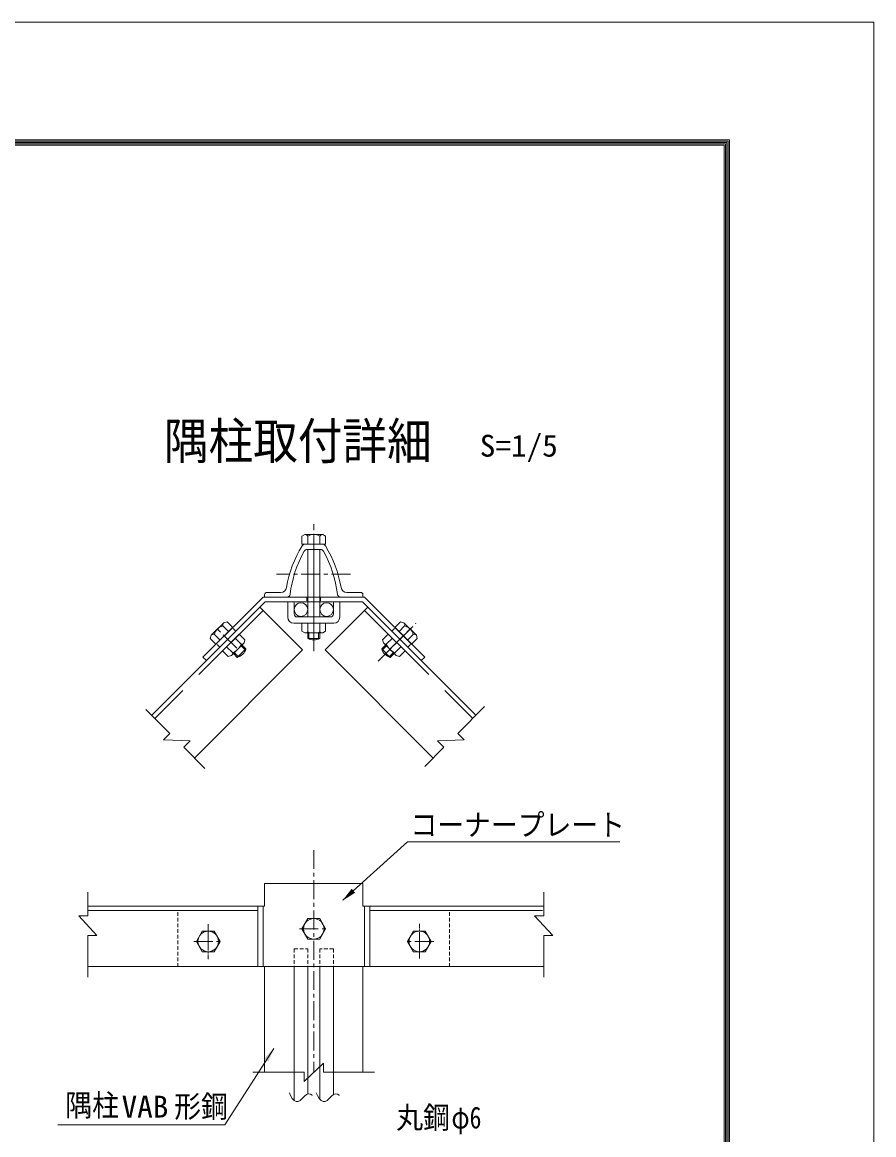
# Model space of a CAD drawing. Units: millimetres, scale not verified, with parts at other scales. Extents: x -4455 to 4455, y -3150 to 3150.
# Drawn here: x 2766 to 4455, y 943 to 3150 of the extents above; entities that cross this region are included whole.
import ezdxf
from ezdxf.enums import TextEntityAlignment as Align

# ---------------------------------------------------------------- set-up
doc = ezdxf.new("R2010")
doc.units = ezdxf.units.MM
doc.header["$LTSCALE"] = 30
for name, pattern in [('DASHED', [7.5, 6, -1.5]), ('USER2', [2, 1.25, -0.25, 0.25, -0.25]), ('USER3', [0.375, 0.25, -0.125])]:
    doc.linetypes.add(name, pattern=pattern)
doc.layers.add('0-C_7詳細', color=7, linetype='Continuous', lineweight=18)
doc.layers.add('0-E_D-TTL', color=7, linetype='Continuous', lineweight=9)
doc.styles.add('ＭＳ ゴシック', font='')
doc.styles.get('ＭＳ ゴシック').set_extended_font_data('MS Gothic')

msp = doc.modelspace()

# ---------------------------------------------------------------- linework, layer by layer
at = {"layer": '0-C_7詳細', "color": 1, "linetype": 'USER2'}
for p, q in [((3344.02, 1902.41), (3344.02, 2154.19)), ((3344.02, 2132.88), (3344.02, 1974.3)), ((3344.02, 2117.66), (3344.02, 1986.04)), ((3344.02, 2085.68), (3344.02, 1938.36)), ((3416.57, 2055.16), (3269.84, 2055.16)), ((3344.02, 2070.59), (3344.02, 1938.36)), ((3344.02, 1981.53), (3344.02, 1947.15)), ((3190.98, 1908.29), (3149.81, 1949.46)), ((3190.98, 1908.29), (3149.81, 1949.46)), ((3471.48, 1882.7), (3546.46, 1957.69)), ((3497.07, 1908.29), (3538.24, 1949.46)), ((3497.07, 1908.29), (3538.24, 1949.46)), ((3344.02, 1507.8), (3344.02, 1066.88)), ((3134.55, 1360.72), (3134.55, 1291.33)), ((3134.55, 1350.5), (3134.55, 1302.67)), ((3315.46, 1351.54), (3372.58, 1351.54)), ((3553.5, 1292.35), (3553.5, 1361.74)), ((3553.5, 1302.58), (3553.5, 1350.41)), ((3105.99, 1326.54), (3163.11, 1326.54)), ((3582.06, 1326.54), (3524.94, 1326.54))]:
    msp.add_line(p, q, dxfattribs=at)
at = {"layer": '0-C_7詳細', "lineweight": 9}
for p, q in [((3326.38, 2134.06), (3320.5, 2130.67)), ((3320.5, 2130.67), (3320.5, 2114.86)), ((3326.38, 2134.06), (3361.66, 2134.06)), ((3332.02, 2130.67), (3332.02, 2114.86)), ((3356.02, 2130.67), (3356.02, 2114.86)), ((3361.66, 2134.06), (3367.54, 2130.67)), ((3367.54, 2130.67), (3367.54, 2114.86)), ((3320.5, 2114.86), (3367.54, 2114.86)), ((3344.02, 2114.86), (3321.53, 2114.86)), ((3360.81, 2114.86), (3327.24, 2114.86)), ((3331.46, 2104.36), (3356.59, 2104.36)), ((3332.02, 2104.36), (3332.02, 1970.26)), ((3356.02, 2104.36), (3356.02, 1970.26)), ((3243.52, 2009.86), (3124.04, 1890.38)), ((3444.52, 2009.86), (3243.52, 2009.86)), ((3246.52, 2014.36), (3246.52, 2009.86)), ((3291.29, 2009.86), (3246.52, 2009.86)), ((3278.19, 2018.86), (3251.02, 2018.86)), ((3396.76, 2009.86), (3441.52, 2009.86)), ((3409.86, 2018.86), (3437.02, 2018.86)), ((3441.52, 2014.36), (3441.52, 2009.86)), ((3444.52, 2009.86), (3564.01, 1890.38)), ((3247.5, 2000.26), (3022.38, 1775.14)), ((3247.5, 2000.26), (3130.83, 1883.59)), ((3321.75, 1904.8), (3236.89, 1989.65)), ((3440.55, 2000.26), (3247.5, 2000.26)), ((3366.3, 1904.8), (3451.15, 1989.65)), ((3440.55, 2000.26), (3665.67, 1775.14)), ((3440.55, 2000.26), (3557.22, 1883.59)), ((3165.36, 1958.85), (3140.42, 1933.91)), ((3183.1, 1949.43), (3149.83, 1916.17)), ((3163.77, 1952.46), (3174.95, 1941.29)), ((3165.36, 1958.85), (3171.92, 1960.61)), ((3171.92, 1960.61), (3183.1, 1949.43)), ((3367.54, 1957.66), (3320.5, 1957.66)), ((3320.5, 1941.79), (3320.5, 1957.66)), ((3332.02, 1940.52), (3332.02, 1957.66)), ((3356.02, 1940.52), (3356.02, 1957.66)), ((3367.54, 1941.79), (3367.54, 1957.66)), ((3516.13, 1960.61), (3504.95, 1949.43)), ((3504.95, 1949.43), (3538.21, 1916.17)), ((3524.27, 1952.46), (3513.1, 1941.29)), ((3522.68, 1958.85), (3516.13, 1960.61)), ((3522.68, 1958.85), (3547.63, 1933.91)), ((3140.42, 1933.91), (3138.66, 1927.35)), ((3138.66, 1927.35), (3149.83, 1916.17)), ((3146.8, 1935.49), (3157.98, 1924.32)), ((3162.99, 1903.02), (3196.25, 1936.28)), ((3200.22, 1916.02), (3188.1, 1928.14)), ((3207.47, 1925.06), (3196.25, 1936.28)), ((3205.75, 1918.63), (3207.47, 1925.06)), ((3326.26, 1938.46), (3320.5, 1941.79)), ((3361.78, 1938.46), (3326.26, 1938.46)), ((3332.02, 1938.46), (3332.02, 1927.8)), ((3356.02, 1927.8), (3332.02, 1927.8)), ((3356.02, 1938.46), (3356.02, 1927.8)), ((3361.78, 1938.46), (3367.54, 1941.79)), ((3480.57, 1925.06), (3491.8, 1936.28)), ((3482.29, 1918.63), (3480.57, 1925.06)), ((3487.82, 1916.02), (3499.94, 1928.14)), ((3525.06, 1903.02), (3491.8, 1936.28)), ((3541.24, 1935.49), (3530.07, 1924.32)), ((3549.39, 1927.35), (3538.21, 1916.17)), ((3547.63, 1933.91), (3549.39, 1927.35)), ((3321.75, 1904.8), (3107.23, 1690.29)), ((3174.21, 1891.8), (3162.99, 1903.02)), ((3183.25, 1899.05), (3171.13, 1911.17)), ((3180.64, 1893.52), (3205.75, 1918.63)), ((3192.25, 1890.05), (3209.22, 1907.02)), ((3201.68, 1914.56), (3209.22, 1907.02)), ((3366.3, 1904.8), (3580.81, 1690.29)), ((3486.37, 1914.56), (3478.83, 1907.02)), ((3495.8, 1890.05), (3478.83, 1907.02)), ((3507.41, 1893.52), (3482.29, 1918.63)), ((3504.79, 1899.05), (3516.91, 1911.17)), ((3513.84, 1891.8), (3525.06, 1903.02)), ((3130.83, 1883.59), (3124.04, 1890.38)), ((3180.64, 1893.52), (3174.21, 1891.8)), ((3184.71, 1897.59), (3192.25, 1890.05)), ((3503.34, 1897.59), (3495.8, 1890.05)), ((3507.41, 1893.52), (3513.84, 1891.8)), ((3557.22, 1883.59), (3564.01, 1890.38)), ((3246.52, 1441.54), (3441.52, 1441.54)), ((3246.52, 1441.54), (3246.52, 1396.54)), ((3441.52, 1441.54), (3441.52, 1396.54)), ((3246.52, 1396.54), (2895.78, 1396.54)), ((3232.92, 1396.54), (3232.92, 1276.54)), ((3243.52, 1396.54), (3243.52, 1276.54)), ((3441.52, 1396.54), (3800.13, 1396.54)), ((3444.52, 1396.54), (3444.52, 1276.54)), ((3455.13, 1396.54), (3455.13, 1276.54)), ((3232.92, 1387.54), (2895.78, 1387.54)), ((3455.13, 1387.54), (3797.88, 1387.54)), ((3271.93, 1276.54), (2895.78, 1276.54)), ((3246.52, 1276.54), (3246.52, 1066.88)), ((3246.52, 1276.54), (3441.52, 1276.54)), ((3305.07, 1276.54), (3305.07, 1010.99)), ((3332.07, 1276.54), (3332.07, 1023.37)), ((3355.97, 1276.54), (3355.97, 1013.76)), ((3382.97, 1276.54), (3382.97, 1022.37)), ((3418.36, 1276.54), (3800.13, 1276.54)), ((3441.52, 1276.54), (3441.52, 1066.88))]:
    msp.add_line(p, q, dxfattribs=at)
at = {"layer": '0-C_7詳細', "color": 1, "linetype": 'USER3'}
for p, q in [((3330.52, 2009.86), (3330.52, 2000.26)), ((3357.52, 2009.86), (3357.52, 2000.26)), ((3189.16, 1941.92), (3182.38, 1948.71)), ((3189.16, 1941.92), (3182.38, 1948.71)), ((3498.88, 1941.92), (3505.67, 1948.71)), ((3498.88, 1941.92), (3505.67, 1948.71)), ((3157.34, 1910.11), (3150.56, 1916.89)), ((3157.34, 1910.11), (3150.56, 1916.89)), ((3530.7, 1910.11), (3537.49, 1916.89)), ((3530.7, 1910.11), (3537.49, 1916.89))]:
    msp.add_line(p, q, dxfattribs=at)
at = {"layer": '0-C_7詳細', "color": 3}
for p, q in [((3292.42, 2000.26), (3292.42, 1969.66)), ((3305.02, 2000.26), (3292.42, 2000.26)), ((3305.02, 2000.26), (3305.02, 1976.26)), ((3383.02, 2000.26), (3383.02, 1976.26)), ((3395.62, 2000.26), (3383.02, 2000.26)), ((3395.62, 2000.26), (3395.62, 1969.66)), ((3377.02, 1970.26), (3311.02, 1970.26)), ((3383.62, 1957.66), (3304.42, 1957.66))]:
    msp.add_line(p, q, dxfattribs=at)
at = {"layer": '0-C_7詳細', "color": 3, "linetype": 'DASHED'}
for p, q in [((3243.26, 1983.29), (3028.74, 1768.78)), ((3444.79, 1983.29), (3659.3, 1768.78))]:
    msp.add_line(p, q, dxfattribs=at)
at = {"layer": '0-C_7詳細', "color": 1}
for p, q in [((3334.42, 1938.46), (3334.42, 1926.59)), ((3353.62, 1938.46), (3353.62, 1926.59)), ((3186.41, 1899.29), (3194.8, 1890.89)), ((3199.98, 1912.86), (3208.38, 1904.47)), ((3488.06, 1912.86), (3479.67, 1904.47)), ((3501.64, 1899.29), (3493.25, 1890.89))]:
    msp.add_line(p, q, dxfattribs=at)
at = {"layer": '0-C_7詳細', "color": 4}
for p, q in [((3629.61, 1739.09), (3683.05, 1792.52)), ((3058.43, 1739.09), (3010.57, 1786.95)), ((3058.43, 1739.09), (3045.7, 1726.36)), ((3045.7, 1726.36), (3098.58, 1724.4)), ((3085.85, 1711.67), (3098.58, 1724.4)), ((3642.34, 1726.36), (3589.47, 1724.4)), ((3602.2, 1711.67), (3589.47, 1724.4)), ((3629.61, 1739.09), (3642.34, 1726.36)), ((3085.85, 1711.67), (3127.69, 1669.83)), ((3602.2, 1711.67), (3564.05, 1673.52)), ((2895.78, 1377.04), (2895.78, 1424.56)), ((3800.13, 1377.04), (3800.13, 1424.56)), ((2877.78, 1377.04), (2913.78, 1338.27)), ((2895.78, 1377.04), (2877.78, 1377.04)), ((3782.13, 1377.04), (3818.13, 1338.27)), ((3800.13, 1377.04), (3782.13, 1377.04)), ((2895.78, 1338.27), (2895.78, 1255.74)), ((2895.78, 1338.27), (2913.78, 1338.27)), ((3800.13, 1338.27), (3800.13, 1255.74)), ((3800.13, 1338.27), (3818.13, 1338.27)), ((3324.64, 1048.88), (3363.41, 1084.88)), ((3363.41, 1066.88), (3363.41, 1084.88)), ((3324.64, 1066.88), (3223.33, 1066.88)), ((3324.64, 1066.88), (3324.64, 1048.88)), ((3363.41, 1066.88), (3464.72, 1066.88))]:
    msp.add_line(p, q, dxfattribs=at)
at = {"layer": '0-C_7詳細', "color": 3, "linetype": 'USER3'}
for p, q in [((3074.55, 1384.54), (3074.55, 1276.54)), ((3613.5, 1384.54), (3613.5, 1276.54)), ((3305.07, 1311.88), (3305.07, 1276.54)), ((3305.07, 1311.88), (3332.07, 1311.88)), ((3332.07, 1311.88), (3332.07, 1276.54)), ((3382.97, 1311.88), (3355.97, 1311.88)), ((3355.97, 1311.88), (3355.97, 1276.54)), ((3382.97, 1311.88), (3382.97, 1276.54))]:
    msp.add_line(p, q, dxfattribs=at)
at = {"layer": '0-C_7詳細', "lineweight": 9}
msp.add_lwpolyline([(3951.16, 1524.14), (3529.82, 1524.14), (3401.82, 1408.29)], dxfattribs=at)
at = {"layer": '0-C_7詳細', "color": 3}
for points in [[(3367.54, 1351.54), (3355.78, 1371.91), (3332.26, 1371.91), (3320.5, 1351.54), (3332.26, 1331.17), (3355.78, 1331.17)], [(3158.07, 1326.54), (3146.31, 1346.91), (3122.79, 1346.91), (3111.03, 1326.54), (3122.79, 1306.17), (3146.31, 1306.17)], [(3529.98, 1326.54), (3541.74, 1306.17), (3565.26, 1306.17), (3577.02, 1326.54), (3565.26, 1346.91), (3541.74, 1346.91)]]:
    msp.add_lwpolyline(points, close=True, dxfattribs=at)
at = {"layer": '0-C_7詳細', "color": 1}
msp.add_lwpolyline([(2836.37, 962.78), (3167.56, 962.78), (3264.53, 1114.22)], dxfattribs=at)
at = {"layer": '0-C_7詳細', "color": 4}
for points in [[(3295.48, 1025.96), (3297.75, 1020.83), (3301.43, 1014.81), (3305.22, 1010.83), (3309.13, 1008.9), (3313.15, 1009.02), (3317.29, 1011.18), (3321.54, 1015.38), (3325.77, 1019.82), (3329.84, 1022.66), (3333.76, 1023.9), (3337.51, 1023.55), (3341.11, 1021.61), (3341.48, 1021.23)], [(3349.03, 1025.96), (3351.29, 1020.83), (3354.97, 1014.81), (3358.76, 1010.83), (3362.67, 1008.9), (3366.7, 1009.02), (3370.83, 1011.18), (3375.09, 1015.38), (3379.32, 1019.82), (3383.39, 1022.66), (3387.3, 1023.9), (3391.06, 1023.55), (3394.65, 1021.61), (3395.03, 1021.23)]]:
    msp.add_lwpolyline(points, dxfattribs=at)
at = {"layer": '0-C_7詳細', "color": 3}
for centre, radius in [((3318.57, 1984.89), 13.5), ((3369.47, 1984.89), 13.5), ((3344.02, 1351.54), 20.4), ((3134.55, 1326.54), 20.4), ((3553.5, 1326.54), 20.4)]:
    msp.add_circle(centre, radius, dxfattribs=at)
at = {"layer": '0-C_7詳細', "lineweight": 9}
for centre, radius, start, end in [((3326.69, 2128.19), 5.88, 24.94299, 92.968), ((3344.02, 2111.16), 22.91, 58.40741, 121.59259), ((3361.36, 2128.19), 5.88, 87.032, 155.05701), ((3513.82, 1992.13), 226.8, 148.30182, 170.6662), ((3513.82, 1992.13), 217.8, 150.13204, 173.91336), ((3327.24, 2107.36), 7.5, 90, 148.30182), ((3331.46, 2096.86), 7.5, 90, 150.13204), ((3356.59, 2096.86), 7.5, 29.86796, 90), ((3360.81, 2107.36), 7.5, 31.69818, 90), ((3174.22, 1992.13), 217.8, 6.08664, 29.86796), ((3174.22, 1992.13), 226.8, 9.3338, 31.69818), ((3251.02, 2014.36), 4.5, 90, 180), ((3278.19, 2030.86), 12, 270, 350.6662), ((3291.29, 2015.86), 6, 270, 353.91336), ((3396.76, 2015.86), 6, 186.08664, 270), ((3409.86, 2030.86), 12, 189.3338, 270), ((3437.02, 2014.36), 4.5, 0, 90), ((3169.09, 1930.18), 22.91, 103.40741, 166.59259), ((3169.3, 1954.48), 5.88, 132.032, 200.05701), ((3518.74, 1954.48), 5.88, 339.94299, 47.968), ((3518.96, 1930.18), 22.91, 13.40741, 76.59259), ((3144.79, 1929.97), 5.88, 69.94299, 137.968), ((3326.26, 1947.55), 9.09, 270, 309.3382), ((3344.02, 1974.46), 36, 250.52878, 289.47122), ((3344.02, 1948.59), 24, 240, 300), ((3361.78, 1947.55), 9.09, 230.6618, 270), ((3543.26, 1929.97), 5.88, 42.032, 110.05701), ((3174.21, 1899.94), 9.09, 315, 354.3382), ((3167.74, 1931.53), 36, 295.52878, 334.47122), ((3186.03, 1913.23), 24, 285, 345), ((3199.33, 1925.06), 9.09, 275.6618, 315), ((3502.01, 1913.23), 24, 195, 255), ((3488.72, 1925.06), 9.09, 225, 264.3382), ((3520.31, 1931.53), 36, 205.52878, 244.47122), ((3513.84, 1899.94), 9.09, 185.6618, 225)]:
    msp.add_arc(centre, radius, start, end, dxfattribs=at)
at = {"layer": '0-C_7詳細', "color": 3}
for centre, radius, start, end in [((3304.42, 1969.66), 12, 180, 270), ((3311.02, 1976.26), 6, 180, 270), ((3377.02, 1976.26), 6, 270, 0), ((3383.62, 1969.66), 12, 270, 0)]:
    msp.add_arc(centre, radius, start, end, dxfattribs=at)
at = {"layer": '0-C_7詳細'}
msp.add_solid([(3400.33, 1406.95), (3419.08, 1430.94), (3426.07, 1423.21)], dxfattribs=at)
at = {"layer": '0-C_7詳細', "color": 1}
msp.add_solid([(3265.61, 1115.9), (3253.82, 1087.83), (3245.04, 1093.45)], dxfattribs=at)
at = {"layer": '0-E_D-TTL', "color": 2, "lineweight": 18}
msp.add_lwpolyline([(-4454.63, 3150.21), (4455.07, 3150.21), (4455.07, -3150.21), (-4454.63, -3150.21)], close=True, dxfattribs=at)
at = {"layer": '0-E_D-TTL'}
for points in [[(-4168.25, 2916.87), (4168.68, 2916.87), (4168.68, -2916.87), (-4168.25, -2916.87)], [(-4165.59, 2914.21), (4166.03, 2914.21), (4166.03, -2914.21), (-4165.59, -2914.21)], [(-4162.94, 2911.56), (4163.38, 2911.56), (4163.38, -2911.56), (-4162.94, -2911.56)], [(-4160.29, 2908.91), (4160.73, 2908.91), (4160.73, -2908.91), (-4160.29, -2908.91)], [(-4157.64, 2906.26), (4158.08, 2906.26), (4158.08, -2906.26), (-4157.64, -2906.26)]]:
    msp.add_lwpolyline(points, close=True, dxfattribs=at)

# ---------------------------------------------------------------- texts
at = {"layer": '0-C_7詳細', "style": 'ＭＳ ゴシック', "width": 0.9}
msp.add_text('隅柱取付詳細', height=72.14, dxfattribs=at).set_placement((3046.61, 2261.67), align=Align.BOTTOM_LEFT)
at = {"layer": '0-C_7詳細', "color": 3, "style": 'ＭＳ ゴシック'}
for s, width, p in [('S=1/5', 1.05, (3673.39, 2275.37)), ('コーナープレート', 0.9, (3535.87, 1523.25)), ('隅柱', 0.9, (2850.97, 966.83)), ('VAB', 1.05, (2962.62, 964.04)), ('形鋼', 0.9, (3067.18, 964.22)), ('丸鋼', 0.9, (3507.71, 942.41)), ('φ6', 0.8, (3617.23, 942.41))]:
    msp.add_text(s, height=43.33, dxfattribs=dict(at, width=width)).set_placement(p, align=Align.BOTTOM_LEFT)

doc.saveas('drawing.dxf')
